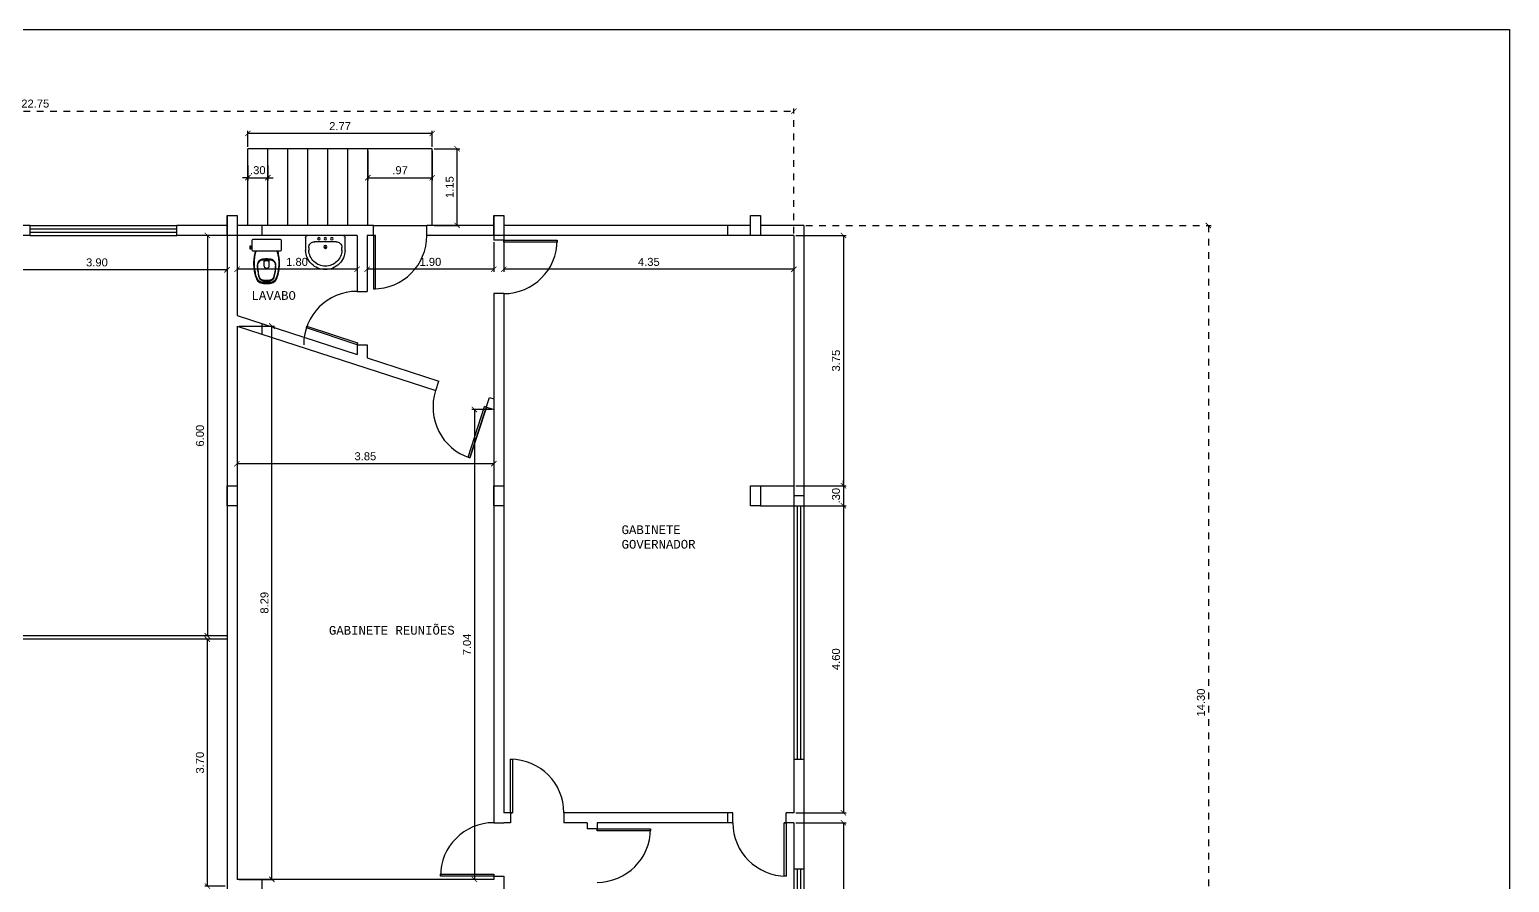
# Model space of a CAD drawing. Header units: millimetres. Extents: x 1209.1 to 1255.1, y 952.5 to 977.9.
# Drawn here: x 1232.86 to 1255.05, y 965.12 to 977.9 of the extents above; entities that cross this region are included whole.
import ezdxf

# ---------------------------------------------------------------- set-up
doc = ezdxf.new("R2010")
doc.units = ezdxf.units.MM
doc.header["$LTSCALE"] = 0.05
doc.linetypes.add('HIDDEN', pattern=[9.525, 6.35, -3.175])
for name, color, linetype in [('01', 1, 'Continuous'), ('02', 2, 'Continuous'), ('03', 3, 'Continuous'), ('TEXTO 2', 2, 'Continuous')]:
    doc.layers.add(name, color=color, linetype=linetype)
doc.styles.get("Standard").update_dxf_attribs({"font": 'arial.ttf'})
doc.dimstyles.new('1_50', dxfattribs={"dimtxt": 0.12, "dimasz": 0.08, "dimexe": 0.04, "dimexo": 0.03, "dimgap": 0.05, "dimtad": 1, "dimzin": 4, "dimdsep": 46, "dimtxsty": 'Standard', "dimblk": 'ARCHTICK', "dimcen": 0.1, "dimclrd": 1, "dimclre": 1, "dimclrt": 2, "dimadec": 0, "dimazin": 0, "dimtfac": 1, "dimtix": 1, "dimtmove": 0, "dimatfit": 3, "dimldrblk": 'ARCHTICK', "dimfxl": 0.04, "dimtolj": 1, "dimtzin": 0, "dimarcsym": 0})
pattern_1 = [(0, (0, 0), (0, 6.985), [5.08, -1.905]), (90, (0, 0), (-6.985, 4e-16), [5.08, -1.905])]

# ---------------------------------------------------------------- blocks, each defined once
blk = doc.blocks.new('Mon20')
for points in [[(-0.692, -49.993), (-0.692, -49.916, 0.327853), (-0.707, -49.899, 0.087637), (-0.71, -49.899), (-0.914, -49.899), (-1.117, -49.899, 0.087637), (-1.12, -49.899, 0.327853), (-1.136, -49.916), (-1.136, -49.993)], [(-1.136, -49.993), (-1.136, -50.004), (-1.15, -50.004), (-1.15, -50.001), (-1.166, -50.001), (-1.166, -50.019), (-1.166, -50.037), (-1.15, -50.037), (-1.15, -50.035), (-1.136, -50.035), (-1.136, -50.053, 0.333509), (-1.123, -50.069, 0.059373), (-1.119, -50.069), (-0.914, -50.069)], [(-1.081, -50.069, -0.003882), (-1.09, -50.104, 0.024258), (-1.104, -50.184, 0.02486), (-1.108, -50.234, 0.033324), (-1.108, -50.284, 0.02486), (-1.105, -50.324, 0.012268), (-1.098, -50.374, 0.015806), (-1.086, -50.424, 0.026699), (-1.071, -50.474, 0.021919), (-1.063, -50.494, 0.174675), (-1.014, -50.543, 0.045452), (-0.984, -50.552, 0.022856), (-0.971, -50.555, 0.041289), (-0.944, -50.559, 0.052091), (-0.936, -50.56, 0.04333), (-0.914, -50.56, 0.04333), (-0.891, -50.56, 0.052091), (-0.883, -50.559, 0.041289), (-0.856, -50.555, 0.022856), (-0.844, -50.552, 0.045452), (-0.814, -50.543, 0.174675), (-0.764, -50.494, 0.021919), (-0.757, -50.474, 0.026699), (-0.741, -50.424, 0.015806), (-0.73, -50.374, 0.012268), (-0.723, -50.324, 0.02486), (-0.72, -50.284, 0.033324), (-0.719, -50.234, 0.02486), (-0.723, -50.184, 0.024258), (-0.737, -50.104, -0.003882), (-0.747, -50.069)], [(-0.758, -50.072, 0.003849), (-0.749, -50.107, -0.027799), (-0.734, -50.198, -0.018883), (-0.731, -50.235, -0.033646), (-0.732, -50.284, -0.016781), (-0.733, -50.31, -0.015438), (-0.741, -50.372, -0.023716), (-0.76, -50.446, -0.013571), (-0.768, -50.47, -0.02186), (-0.775, -50.489, -0.173345), (-0.818, -50.532, -0.045814), (-0.847, -50.541, -0.024058), (-0.859, -50.544, -0.042614), (-0.885, -50.547, -0.066108), (-0.891, -50.548, -0.047154), (-0.914, -50.548, -0.047154), (-0.936, -50.548, -0.066108), (-0.943, -50.547, -0.042614), (-0.968, -50.544, -0.024058), (-0.981, -50.541, -0.045814), (-1.009, -50.532, -0.173345), (-1.052, -50.489, -0.02186), (-1.059, -50.47, -0.013571), (-1.068, -50.446, -0.023716), (-1.086, -50.372, -0.015438), (-1.094, -50.31, -0.016781), (-1.096, -50.284, -0.033646), (-1.096, -50.235, -0.018883), (-1.094, -50.198, -0.027799), (-1.078, -50.107, 0.003849), (-1.069, -50.072)], [(-0.914, -50.069), (-0.709, -50.069, 0.059373), (-0.704, -50.069, 0.333509), (-0.692, -50.053), (-0.692, -50.035), (-0.692, -50.004), (-0.692, -49.993)]]:
    blk.add_lwpolyline(points, format="xyb")
for points in [[(-1.15, -50.004), (-1.15, -50.019), (-1.15, -50.035)], [(-1.136, -50.004), (-1.136, -50.035)]]:
    blk.add_lwpolyline(points)
for points in [[(-0.914, -50.19, 0.041331), (-0.974, -50.195, 0.129345), (-1.017, -50.212, 0.234638), (-1.054, -50.284, 0.044666), (-1.045, -50.385, 0.031515), (-1.027, -50.466, 0.151063), (-1.009, -50.498, 0.148094), (-0.972, -50.518, 0.031073), (-0.959, -50.521, 0.035055), (-0.914, -50.525, 0.035055), (-0.868, -50.521, 0.031073), (-0.855, -50.518, 0.148094), (-0.818, -50.498, 0.151063), (-0.8, -50.466, 0.031515), (-0.782, -50.385, 0.044666), (-0.773, -50.284, 0.234638), (-0.81, -50.212, 0.129345), (-0.853, -50.195, 0.041331)], [(-0.914, -50.199, -0.041434), (-0.855, -50.204, -0.129651), (-0.816, -50.22, -0.234583), (-0.782, -50.286, -0.044678), (-0.79, -50.384, -0.031614), (-0.808, -50.462, -0.152477), (-0.824, -50.491, -0.148725), (-0.857, -50.509, -0.031624), (-0.87, -50.512, -0.035113), (-0.914, -50.515, -0.035113), (-0.957, -50.512, -0.031624), (-0.97, -50.509, -0.148725), (-1.003, -50.491, -0.152477), (-1.019, -50.462, -0.031614), (-1.037, -50.384, -0.044678), (-1.045, -50.286, -0.234583), (-1.012, -50.22, -0.129651), (-0.972, -50.204, -0.041434)], [(-0.954, -50.29, 0.164444), (-0.946, -50.314, 0.245936), (-0.914, -50.329, 0.245936), (-0.882, -50.314, 0.164444), (-0.874, -50.29), (-0.874, -50.225, 0.108885), (-0.954, -50.225)]]:
    blk.add_lwpolyline(points, format="xyb", close=True)
blk = doc.blocks.new('Car01')
for p, q in [((-0.776, -29.87), (-0.776, -29.675)), ((-0.748, -29.647), (-0.211, -29.647)), ((-0.183, -29.675), (-0.183, -29.87)), ((-0.728, -29.87), (-0.728, -29.826)), ((-0.728, -29.826), (-0.728, -29.826)), ((-0.64, -29.74), (-0.319, -29.74)), ((-0.232, -29.826), (-0.232, -29.87))]:
    blk.add_line(p, q)
blk.add_lwpolyline([(-0.776, -29.87, 0.194066), (-0.686, -30.073, 0.194066), (-0.48, -30.157, 0.194406), (-0.273, -30.074, 0.194406), (-0.183, -29.87)], format="xyb")
for centre, radius in [((-0.577, -29.695), 0.0191), ((-0.48, -29.695), 0.0187), ((-0.383, -29.695), 0.0187), ((-0.48, -29.817), 0.0225), ((-0.48, -29.817), 0.0116)]:
    blk.add_circle(centre, radius)
for centre, radius, start, end in [((-0.748, -29.675), 0.028, 90, 180), ((-0.211, -29.675), 0.028, 0, 90), ((-0.641, -29.827), 0.0867, 89.1871, 179.2714), ((-0.48, -29.859), 0.248, 182.3832, 226.1916), ((-0.319, -29.827), 0.0867, 0.7286, 90.8129), ((-0.48, -29.859), 0.248, 313.8084, 357.6168), ((-0.48, -29.859), 0.248, 226.1916, 270), ((-0.48, -29.859), 0.248, 270, 313.8084)]:
    blk.add_arc(centre, radius, start, end)
blk = doc.blocks.new('_ArchTick')
at = {"color": 0, "linetype": 'ByBlock', "const_width": 0.15}
blk.add_lwpolyline([(-0.5, -0.5), (0.5, 0.5)], dxfattribs=at)
blk = doc.blocks.new('*D8')
at = {"layer": '01', "color": 1, "linetype": 'Continuous', "lineweight": -2, "ltscale": 0.5, "transparency": 16777216}
for p, q in [((1239.973, 974.788), (1239.973, 974.271)), ((1244.323, 974.788), (1244.323, 974.271)), ((1244.323, 974.311), (1239.973, 974.311))]:
    blk.add_line(p, q, dxfattribs=at)
at = {"layer": 'DEFPOINTS', "color": 0, "linetype": 'Continuous', "ltscale": 0.5, "transparency": 16777216}
for p in [(1239.973, 974.818), (1244.323, 974.818), (1239.973, 974.311)]:
    blk.add_point(p, dxfattribs=at)
at = {"layer": '01', "color": 1, "linetype": 'Continuous', "lineweight": -2, "ltscale": 0.5, "transparency": 16777216, "xscale": 0.08, "yscale": 0.08, "zscale": 0.08, "rotation": 180}
blk.add_blockref('_ArchTick', (1239.973, 974.311), dxfattribs=at)
at = {"layer": '01', "color": 1, "linetype": 'Continuous', "lineweight": -2, "ltscale": 0.5, "transparency": 16777216, "xscale": 0.08, "yscale": 0.08, "zscale": 0.08}
blk.add_blockref('_ArchTick', (1244.323, 974.311), dxfattribs=at)
at = {"layer": '01', "color": 2, "linetype": 'Continuous', "ltscale": 0.5, "transparency": 16777216, "insert": (1242.148, 974.422), "char_height": 0.12, "attachment_point": 5}
blk.add_mtext('\\A1;4.35', dxfattribs=at)
blk = doc.blocks.new('*D9')
at = {"layer": '01', "color": 1, "linetype": 'Continuous', "lineweight": -2, "ltscale": 0.5, "transparency": 16777216}
for p, q in [((1237.923, 974.717), (1237.923, 974.271)), ((1239.823, 974.717), (1239.823, 974.271)), ((1239.823, 974.311), (1237.923, 974.311))]:
    blk.add_line(p, q, dxfattribs=at)
at = {"layer": 'DEFPOINTS', "color": 0, "linetype": 'Continuous', "ltscale": 0.5, "transparency": 16777216}
for p in [(1237.923, 974.747), (1239.823, 974.747), (1237.923, 974.311)]:
    blk.add_point(p, dxfattribs=at)
at = {"layer": '01', "color": 1, "linetype": 'Continuous', "lineweight": -2, "ltscale": 0.5, "transparency": 16777216, "xscale": 0.08, "yscale": 0.08, "zscale": 0.08, "rotation": 180}
blk.add_blockref('_ArchTick', (1237.923, 974.311), dxfattribs=at)
at = {"layer": '01', "color": 1, "linetype": 'Continuous', "lineweight": -2, "ltscale": 0.5, "transparency": 16777216, "xscale": 0.08, "yscale": 0.08, "zscale": 0.08}
blk.add_blockref('_ArchTick', (1239.823, 974.311), dxfattribs=at)
at = {"layer": '01', "color": 2, "linetype": 'Continuous', "ltscale": 0.5, "transparency": 16777216, "insert": (1238.873, 974.422), "char_height": 0.12, "attachment_point": 5}
blk.add_mtext('\\A1;1.90', dxfattribs=at)
blk = doc.blocks.new('*D10')
at = {"layer": '01', "color": 1, "linetype": 'Continuous', "lineweight": -2, "ltscale": 0.5, "transparency": 16777216}
for p, q in [((1235.973, 974.788), (1235.973, 974.271)), ((1237.773, 974.788), (1237.773, 974.271)), ((1237.773, 974.311), (1235.973, 974.311))]:
    blk.add_line(p, q, dxfattribs=at)
at = {"layer": 'DEFPOINTS', "color": 0, "linetype": 'Continuous', "ltscale": 0.5, "transparency": 16777216}
for p in [(1235.973, 974.818), (1237.773, 974.818), (1235.973, 974.311)]:
    blk.add_point(p, dxfattribs=at)
at = {"layer": '01', "color": 1, "linetype": 'Continuous', "lineweight": -2, "ltscale": 0.5, "transparency": 16777216, "xscale": 0.08, "yscale": 0.08, "zscale": 0.08, "rotation": 180}
blk.add_blockref('_ArchTick', (1235.973, 974.311), dxfattribs=at)
at = {"layer": '01', "color": 1, "linetype": 'Continuous', "lineweight": -2, "ltscale": 0.5, "transparency": 16777216, "xscale": 0.08, "yscale": 0.08, "zscale": 0.08}
blk.add_blockref('_ArchTick', (1237.773, 974.311), dxfattribs=at)
at = {"layer": '01', "color": 2, "linetype": 'Continuous', "ltscale": 0.5, "transparency": 16777216, "insert": (1236.873, 974.422), "char_height": 0.12, "attachment_point": 5}
blk.add_mtext('\\A1;1.80', dxfattribs=at)
blk = doc.blocks.new('*D11')
at = {"layer": '01', "color": 1, "linetype": 'Continuous', "lineweight": -2, "ltscale": 0.5, "transparency": 16777216}
for p, q in [((1231.923, 974.788), (1231.923, 974.263)), ((1235.823, 974.788), (1235.823, 974.263)), ((1235.823, 974.303), (1231.923, 974.303))]:
    blk.add_line(p, q, dxfattribs=at)
at = {"layer": 'DEFPOINTS', "color": 0, "linetype": 'Continuous', "ltscale": 0.5, "transparency": 16777216}
for p in [(1231.923, 974.818), (1235.823, 974.818), (1231.923, 974.303)]:
    blk.add_point(p, dxfattribs=at)
at = {"layer": '01', "color": 1, "linetype": 'Continuous', "lineweight": -2, "ltscale": 0.5, "transparency": 16777216, "xscale": 0.08, "yscale": 0.08, "zscale": 0.08, "rotation": 180}
blk.add_blockref('_ArchTick', (1231.923, 974.303), dxfattribs=at)
at = {"layer": '01', "color": 1, "linetype": 'Continuous', "lineweight": -2, "ltscale": 0.5, "transparency": 16777216, "xscale": 0.08, "yscale": 0.08, "zscale": 0.08}
blk.add_blockref('_ArchTick', (1235.823, 974.303), dxfattribs=at)
at = {"layer": '01', "color": 2, "linetype": 'Continuous', "ltscale": 0.5, "transparency": 16777216, "insert": (1233.873, 974.414), "char_height": 0.12, "attachment_point": 5}
blk.add_mtext('\\A1;3.90', dxfattribs=at)
blk = doc.blocks.new('*D21')
at = {"layer": '01', "color": 1, "linetype": 'Continuous', "lineweight": -2, "ltscale": 0.5, "transparency": 16777216}
for p, q in [((1235.973, 972.18), (1235.973, 971.358)), ((1239.823, 972.18), (1239.823, 971.358)), ((1239.823, 971.398), (1235.973, 971.398))]:
    blk.add_line(p, q, dxfattribs=at)
at = {"layer": 'DEFPOINTS', "color": 0, "linetype": 'Continuous', "ltscale": 0.5, "transparency": 16777216}
for p in [(1235.973, 972.21), (1239.823, 972.21), (1235.973, 971.398)]:
    blk.add_point(p, dxfattribs=at)
at = {"layer": '01', "color": 1, "linetype": 'Continuous', "lineweight": -2, "ltscale": 0.5, "transparency": 16777216, "xscale": 0.08, "yscale": 0.08, "zscale": 0.08, "rotation": 180}
blk.add_blockref('_ArchTick', (1235.973, 971.398), dxfattribs=at)
at = {"layer": '01', "color": 1, "linetype": 'Continuous', "lineweight": -2, "ltscale": 0.5, "transparency": 16777216, "xscale": 0.08, "yscale": 0.08, "zscale": 0.08}
blk.add_blockref('_ArchTick', (1239.823, 971.398), dxfattribs=at)
at = {"layer": '01', "color": 2, "linetype": 'Continuous', "ltscale": 0.5, "transparency": 16777216, "insert": (1237.898, 971.509), "char_height": 0.12, "attachment_point": 5}
blk.add_mtext('\\A1;3.85', dxfattribs=at)
blk = doc.blocks.new('*D22')
at = {"layer": '01', "color": 1, "linetype": 'Continuous', "lineweight": -2, "ltscale": 0.5, "transparency": 16777216}
for p, q in [((1244.353, 974.818), (1245.106, 974.818)), ((1245.066, 974.818), (1245.066, 971.068)), ((1244.353, 971.068), (1245.106, 971.068))]:
    blk.add_line(p, q, dxfattribs=at)
at = {"layer": 'DEFPOINTS', "color": 0, "linetype": 'Continuous', "ltscale": 0.5, "transparency": 16777216}
for p in [(1244.323, 974.818), (1244.323, 971.068), (1245.066, 971.068)]:
    blk.add_point(p, dxfattribs=at)
at = {"layer": '01', "color": 1, "linetype": 'Continuous', "lineweight": -2, "ltscale": 0.5, "transparency": 16777216, "xscale": 0.08, "yscale": 0.08, "zscale": 0.08}
for p, rotation in [((1245.066, 974.818), 90), ((1245.066, 971.068), 270)]:
    blk.add_blockref('_ArchTick', p, dxfattribs=dict(at, rotation=rotation))
at = {"layer": '01', "color": 2, "linetype": 'Continuous', "ltscale": 0.5, "transparency": 16777216, "insert": (1244.955, 972.943), "char_height": 0.12, "attachment_point": 5, "rotation": 90}
blk.add_mtext('\\A1;3.75', dxfattribs=at)
blk = doc.blocks.new('*D23')
at = {"layer": '01', "color": 1, "linetype": 'Continuous', "lineweight": -2, "ltscale": 0.5, "transparency": 16777216}
for p, q in [((1244.353, 971.068), (1245.106, 971.068)), ((1245.066, 971.068), (1245.066, 971.148)), ((1245.066, 971.068), (1245.066, 970.768)), ((1244.353, 970.768), (1245.106, 970.768)), ((1245.066, 970.768), (1245.066, 970.688))]:
    blk.add_line(p, q, dxfattribs=at)
at = {"layer": 'DEFPOINTS', "color": 0, "linetype": 'Continuous', "ltscale": 0.5, "transparency": 16777216}
for p in [(1244.323, 971.068), (1244.323, 970.768), (1245.066, 970.768)]:
    blk.add_point(p, dxfattribs=at)
at = {"layer": '01', "color": 1, "linetype": 'Continuous', "lineweight": -2, "ltscale": 0.5, "transparency": 16777216, "xscale": 0.08, "yscale": 0.08, "zscale": 0.08}
for p, rotation in [((1245.066, 971.068), 270), ((1245.066, 970.768), 90)]:
    blk.add_blockref('_ArchTick', p, dxfattribs=dict(at, rotation=rotation))
at = {"layer": '01', "color": 2, "linetype": 'Continuous', "ltscale": 0.5, "transparency": 16777216, "insert": (1244.955, 970.918), "char_height": 0.12, "attachment_point": 5, "rotation": 90}
blk.add_mtext('\\A1;.30', dxfattribs=at)
blk = doc.blocks.new('*D24')
at = {"layer": '01', "color": 1, "linetype": 'Continuous', "lineweight": -2, "ltscale": 0.5, "transparency": 16777216}
for p, q in [((1244.403, 970.768), (1245.106, 970.768)), ((1245.066, 970.768), (1245.066, 966.168)), ((1244.353, 966.168), (1245.106, 966.168))]:
    blk.add_line(p, q, dxfattribs=at)
at = {"layer": 'DEFPOINTS', "color": 0, "linetype": 'Continuous', "ltscale": 0.5, "transparency": 16777216}
for p in [(1244.373, 970.768), (1244.323, 966.168), (1245.066, 966.168)]:
    blk.add_point(p, dxfattribs=at)
at = {"layer": '01', "color": 1, "linetype": 'Continuous', "lineweight": -2, "ltscale": 0.5, "transparency": 16777216, "xscale": 0.08, "yscale": 0.08, "zscale": 0.08}
for p, rotation in [((1245.066, 970.768), 90), ((1245.066, 966.168), 270)]:
    blk.add_blockref('_ArchTick', p, dxfattribs=dict(at, rotation=rotation))
at = {"layer": '01', "color": 2, "linetype": 'Continuous', "ltscale": 0.5, "transparency": 16777216, "insert": (1244.955, 968.468), "char_height": 0.12, "attachment_point": 5, "rotation": 90}
blk.add_mtext('\\A1;4.60', dxfattribs=at)
blk = doc.blocks.new('*D25')
at = {"layer": '01', "color": 1, "linetype": 'Continuous', "lineweight": -2, "ltscale": 0.5, "transparency": 16777216}
for p, q in [((1244.353, 966.018), (1245.106, 966.018)), ((1245.066, 966.018), (1245.066, 960.668)), ((1244.353, 960.668), (1245.106, 960.668))]:
    blk.add_line(p, q, dxfattribs=at)
at = {"layer": 'DEFPOINTS', "color": 0, "linetype": 'Continuous', "ltscale": 0.5, "transparency": 16777216}
for p in [(1244.323, 966.018), (1244.323, 960.668), (1245.066, 960.668)]:
    blk.add_point(p, dxfattribs=at)
at = {"layer": '01', "color": 1, "linetype": 'Continuous', "lineweight": -2, "ltscale": 0.5, "transparency": 16777216, "xscale": 0.08, "yscale": 0.08, "zscale": 0.08}
for p, rotation in [((1245.066, 966.018), 90), ((1245.066, 960.668), 270)]:
    blk.add_blockref('_ArchTick', p, dxfattribs=dict(at, rotation=rotation))
at = {"layer": '01', "color": 2, "linetype": 'Continuous', "ltscale": 0.5, "transparency": 16777216, "insert": (1244.955, 963.343), "char_height": 0.12, "attachment_point": 5, "rotation": 90}
blk.add_mtext('\\A1;5.35', dxfattribs=at)
blk = doc.blocks.new('*D31')
at = {"color": 1, "lineweight": -2, "transparency": 16777216}
for p, q in [((1236.003, 973.46), (1236.536, 973.46)), ((1236.496, 965.168), (1236.496, 973.46)), ((1236.003, 965.168), (1236.536, 965.168))]:
    blk.add_line(p, q, dxfattribs=at)
at = {"layer": 'DEFPOINTS', "color": 0, "transparency": 16777216}
for p in [(1235.973, 973.46), (1236.496, 973.46), (1235.973, 965.168)]:
    blk.add_point(p, dxfattribs=at)
at = {"color": 1, "lineweight": -2, "transparency": 16777216, "xscale": 0.08, "yscale": 0.08, "zscale": 0.08}
for p, rotation in [((1236.496, 973.46), 90), ((1236.496, 965.168), 270)]:
    blk.add_blockref('_ArchTick', p, dxfattribs=dict(at, rotation=rotation))
at = {"color": 2, "transparency": 16777216, "insert": (1236.385, 969.314), "char_height": 0.12, "attachment_point": 5, "rotation": 90}
blk.add_mtext('\\A1;8.29', dxfattribs=at)
blk = doc.blocks.new('*D32')
at = {"color": 1, "lineweight": -2, "transparency": 16777216}
for p, q in [((1239.793, 972.21), (1239.493, 972.21)), ((1239.533, 972.21), (1239.533, 965.168)), ((1239.793, 965.168), (1239.493, 965.168))]:
    blk.add_line(p, q, dxfattribs=at)
at = {"layer": 'DEFPOINTS', "color": 0, "transparency": 16777216}
for p in [(1239.823, 972.21), (1239.533, 965.168), (1239.823, 965.168)]:
    blk.add_point(p, dxfattribs=at)
at = {"color": 1, "lineweight": -2, "transparency": 16777216, "xscale": 0.08, "yscale": 0.08, "zscale": 0.08}
for p, rotation in [((1239.533, 972.21), 90), ((1239.533, 965.168), 270)]:
    blk.add_blockref('_ArchTick', p, dxfattribs=dict(at, rotation=rotation))
at = {"color": 2, "transparency": 16777216, "insert": (1239.422, 968.689), "char_height": 0.12, "attachment_point": 5, "rotation": 90}
blk.add_mtext('\\A1;7.04', dxfattribs=at)
blk = doc.blocks.new('*D33')
at = {"color": 1, "lineweight": -2, "transparency": 16777216}
for p, q in [((1235.793, 974.818), (1235.489, 974.818)), ((1235.529, 974.818), (1235.529, 968.818)), ((1235.793, 968.818), (1235.489, 968.818))]:
    blk.add_line(p, q, dxfattribs=at)
at = {"layer": 'DEFPOINTS', "color": 0, "transparency": 16777216}
for p in [(1235.823, 974.818), (1235.529, 968.818), (1235.823, 968.818)]:
    blk.add_point(p, dxfattribs=at)
at = {"color": 1, "lineweight": -2, "transparency": 16777216, "xscale": 0.08, "yscale": 0.08, "zscale": 0.08}
for p, rotation in [((1235.529, 974.818), 90), ((1235.529, 968.818), 270)]:
    blk.add_blockref('_ArchTick', p, dxfattribs=dict(at, rotation=rotation))
at = {"color": 2, "transparency": 16777216, "insert": (1235.418, 971.818), "char_height": 0.12, "attachment_point": 5, "rotation": 90}
blk.add_mtext('\\A1;6.00', dxfattribs=at)
blk = doc.blocks.new('*D59')
at = {"color": 1, "lineweight": -2, "transparency": 16777216}
for p, q in [((1238.931, 976.118), (1239.314, 976.118)), ((1239.274, 974.968), (1239.274, 976.118)), ((1238.931, 974.968), (1239.314, 974.968))]:
    blk.add_line(p, q, dxfattribs=at)
at = {"layer": 'DEFPOINTS', "color": 0, "transparency": 16777216}
for p in [(1238.901, 976.118), (1239.274, 976.118), (1238.901, 974.968)]:
    blk.add_point(p, dxfattribs=at)
at = {"color": 1, "lineweight": -2, "transparency": 16777216, "xscale": 0.08, "yscale": 0.08, "zscale": 0.08}
for p, rotation in [((1239.274, 976.118), 90), ((1239.274, 974.968), 270)]:
    blk.add_blockref('_ArchTick', p, dxfattribs=dict(at, rotation=rotation))
at = {"color": 2, "transparency": 16777216, "insert": (1239.163, 975.543), "char_height": 0.12, "attachment_point": 5, "rotation": 90}
blk.add_mtext('\\A1;1.15', dxfattribs=at)
blk = doc.blocks.new('*D60')
at = {"color": 1, "lineweight": -2, "transparency": 16777216}
for p, q in [((1236.135, 976.148), (1236.135, 976.387)), ((1238.901, 976.347), (1236.135, 976.347)), ((1238.901, 976.148), (1238.901, 976.387))]:
    blk.add_line(p, q, dxfattribs=at)
at = {"layer": 'DEFPOINTS', "color": 0, "transparency": 16777216}
for p in [(1236.135, 976.347), (1236.135, 976.118), (1238.901, 976.118)]:
    blk.add_point(p, dxfattribs=at)
at = {"color": 1, "lineweight": -2, "transparency": 16777216, "xscale": 0.08, "yscale": 0.08, "zscale": 0.08, "rotation": 180}
blk.add_blockref('_ArchTick', (1236.135, 976.347), dxfattribs=at)
at = {"color": 1, "lineweight": -2, "transparency": 16777216, "xscale": 0.08, "yscale": 0.08, "zscale": 0.08}
blk.add_blockref('_ArchTick', (1238.901, 976.347), dxfattribs=at)
at = {"color": 2, "transparency": 16777216, "insert": (1237.518, 976.457), "char_height": 0.12, "attachment_point": 5}
blk.add_mtext('\\A1;2.77', dxfattribs=at)
blk = doc.blocks.new('*D61')
at = {"color": 1, "lineweight": -2, "transparency": 16777216}
for p, q in [((1236.135, 975.684), (1236.055, 975.684)), ((1236.135, 975.866), (1236.135, 975.644)), ((1236.135, 975.684), (1236.435, 975.684)), ((1236.435, 975.866), (1236.435, 975.644)), ((1236.435, 975.684), (1236.515, 975.684))]:
    blk.add_line(p, q, dxfattribs=at)
at = {"layer": 'DEFPOINTS', "color": 0, "transparency": 16777216}
for p in [(1236.135, 975.896), (1236.435, 975.896), (1236.435, 975.684)]:
    blk.add_point(p, dxfattribs=at)
at = {"color": 1, "lineweight": -2, "transparency": 16777216, "xscale": 0.08, "yscale": 0.08, "zscale": 0.08}
blk.add_blockref('_ArchTick', (1236.135, 975.684), dxfattribs=at)
at = {"color": 1, "lineweight": -2, "transparency": 16777216, "xscale": 0.08, "yscale": 0.08, "zscale": 0.08, "rotation": 180}
blk.add_blockref('_ArchTick', (1236.435, 975.684), dxfattribs=at)
at = {"color": 2, "transparency": 16777216, "insert": (1236.285, 975.796), "char_height": 0.12, "attachment_point": 5}
blk.add_mtext('\\A1;.30', dxfattribs=at)
blk = doc.blocks.new('*D62')
at = {"color": 1, "lineweight": -2, "transparency": 16777216}
for p, q in [((1237.935, 976.088), (1237.935, 975.644)), ((1238.901, 976.088), (1238.901, 975.644)), ((1237.935, 975.684), (1238.901, 975.684))]:
    blk.add_line(p, q, dxfattribs=at)
at = {"layer": 'DEFPOINTS', "color": 0, "transparency": 16777216}
for p in [(1237.935, 976.118), (1238.901, 976.118), (1238.901, 975.684)]:
    blk.add_point(p, dxfattribs=at)
at = {"color": 1, "lineweight": -2, "transparency": 16777216, "xscale": 0.08, "yscale": 0.08, "zscale": 0.08, "rotation": 180}
blk.add_blockref('_ArchTick', (1237.935, 975.684), dxfattribs=at)
at = {"color": 1, "lineweight": -2, "transparency": 16777216, "xscale": 0.08, "yscale": 0.08, "zscale": 0.08}
blk.add_blockref('_ArchTick', (1238.901, 975.684), dxfattribs=at)
at = {"color": 2, "transparency": 16777216, "insert": (1238.418, 975.796), "char_height": 0.12, "attachment_point": 5}
blk.add_mtext('\\A1;.97', dxfattribs=at)
blk = doc.blocks.new('*D67')
at = {"color": 1, "lineweight": -2, "transparency": 16777216}
for p, q in [((1235.793, 968.768), (1235.489, 968.768)), ((1235.529, 965.068), (1235.529, 968.768)), ((1235.793, 965.068), (1235.489, 965.068))]:
    blk.add_line(p, q, dxfattribs=at)
at = {"layer": 'DEFPOINTS', "color": 0, "transparency": 16777216}
for p in [(1235.529, 968.768), (1235.823, 968.768), (1235.823, 965.068)]:
    blk.add_point(p, dxfattribs=at)
at = {"color": 1, "lineweight": -2, "transparency": 16777216, "xscale": 0.08, "yscale": 0.08, "zscale": 0.08}
for p, rotation in [((1235.529, 968.768), 90), ((1235.529, 965.068), 270)]:
    blk.add_blockref('_ArchTick', p, dxfattribs=dict(at, rotation=rotation))
at = {"color": 2, "transparency": 16777216, "insert": (1235.418, 966.918), "char_height": 0.12, "attachment_point": 5, "rotation": 90}
blk.add_mtext('\\A1;3.70', dxfattribs=at)
blk = doc.blocks.new('*D75')
at = {"color": 1, "linetype": 'HIDDEN', "lineweight": -2, "ltscale": 0.05, "transparency": 16777216}
for p, q in [((1244.503, 974.968), (1250.578, 974.968)), ((1250.538, 974.968), (1250.538, 960.668)), ((1244.503, 960.668), (1250.578, 960.668))]:
    blk.add_line(p, q, dxfattribs=at)
at = {"layer": 'DEFPOINTS', "color": 0, "linetype": 'HIDDEN', "ltscale": 0.05, "transparency": 16777216}
for p in [(1244.473, 974.968), (1244.473, 960.668), (1250.538, 960.668)]:
    blk.add_point(p, dxfattribs=at)
at = {"color": 1, "linetype": 'HIDDEN', "lineweight": -2, "ltscale": 0.05, "transparency": 16777216, "xscale": 0.08, "yscale": 0.08, "zscale": 0.08}
for p, rotation in [((1250.538, 974.968), 90), ((1250.538, 960.668), 270)]:
    blk.add_blockref('_ArchTick', p, dxfattribs=dict(at, rotation=rotation))
at = {"color": 2, "linetype": 'HIDDEN', "ltscale": 0.05, "transparency": 16777216, "insert": (1250.427, 967.818), "char_height": 0.12, "attachment_point": 5, "rotation": 90}
blk.add_mtext('\\A1;14.30', dxfattribs=at)
blk = doc.blocks.new('*D77')
at = {"color": 1, "linetype": 'HIDDEN', "lineweight": -2, "ltscale": 0.05, "transparency": 16777216}
for p, q in [((1221.573, 974.998), (1221.573, 976.722)), ((1221.573, 976.682), (1244.323, 976.682)), ((1244.323, 974.848), (1244.323, 976.722))]:
    blk.add_line(p, q, dxfattribs=at)
at = {"layer": 'DEFPOINTS', "color": 0, "linetype": 'HIDDEN', "ltscale": 0.05, "transparency": 16777216}
for p in [(1244.323, 976.682), (1221.573, 974.968), (1244.323, 974.818)]:
    blk.add_point(p, dxfattribs=at)
at = {"color": 1, "linetype": 'HIDDEN', "lineweight": -2, "ltscale": 0.05, "transparency": 16777216, "xscale": 0.08, "yscale": 0.08, "zscale": 0.08, "rotation": 180}
blk.add_blockref('_ArchTick', (1221.573, 976.682), dxfattribs=at)
at = {"color": 1, "linetype": 'HIDDEN', "lineweight": -2, "ltscale": 0.05, "transparency": 16777216, "xscale": 0.08, "yscale": 0.08, "zscale": 0.08}
blk.add_blockref('_ArchTick', (1244.323, 976.682), dxfattribs=at)
at = {"color": 2, "linetype": 'HIDDEN', "ltscale": 0.05, "transparency": 16777216, "insert": (1232.948, 976.794), "char_height": 0.12, "attachment_point": 5}
blk.add_mtext('\\A1;22.75', dxfattribs=at)

msp = doc.modelspace()

# ---------------------------------------------------------------- hatches: boundary and pattern name
h = msp.add_hatch()
h.set_pattern_fill('ANGLE', color=256)
h.set_pattern_definition(pattern_1)
h.paths.add_polyline_path([(1221.573, 971.118), (1221.073, 971.118), (1221.073, 974.818), (1221.405, 974.818), (1221.405, 974.968), (1220.923, 974.968), (1220.923, 971.118), (1218.923, 971.118), (1218.923, 970.418), (1219.073, 970.418), (1219.073, 970.968), (1221.423, 970.968), (1221.423, 968.297), (1221.573, 968.297)])
h.paths.add_polyline_path([(1220.127, 966.768), (1219.073, 966.768), (1219.073, 968.113), (1219.073, 968.951), (1218.923, 968.951), (1218.923, 966.618), (1219.923, 966.618), (1219.923, 964.318), (1220.073, 964.318), (1220.073, 966.618), (1220.127, 966.618)])
h.paths.add_polyline_path([(1221.573, 967.534), (1221.423, 967.534), (1221.423, 966.768), (1220.927, 966.768), (1220.927, 966.618), (1221.573, 966.618)])
h.paths.add_polyline_path([(1224.897, 974.968), (1224.023, 974.968), (1224.023, 974.818), (1224.897, 974.818)])
h.paths.add_polyline_path([(1223.873, 974.968), (1223.605, 974.968), (1223.605, 974.818), (1223.873, 974.818)])
h.paths.add_polyline_path([(1227.823, 974.968), (1227.097, 974.968), (1227.097, 974.818), (1227.823, 974.818)])
h.paths.add_polyline_path([(1228.977, 974.968), (1227.973, 974.968), (1227.973, 974.818), (1228.977, 974.818)])
h.paths.add_polyline_path([(1231.773, 974.968), (1231.177, 974.968), (1231.177, 974.818), (1231.773, 974.818)])
h.paths.add_polyline_path([(1232.87, 974.968), (1231.923, 974.968), (1231.923, 974.818), (1232.87, 974.818)])
h.paths.add_polyline_path([(1235.823, 974.968), (1235.07, 974.968), (1235.07, 974.818), (1235.823, 974.818)])
h.paths.add_polyline_path([(1238.019, 974.968), (1235.973, 974.968), (1235.973, 974.818), (1237.773, 974.818), (1237.773, 973.981), (1237.923, 973.981), (1237.923, 974.818), (1238.019, 974.818)])
h.paths.add_polyline_path([(1235.973, 973.46), (1238.952, 972.493), (1238.998, 972.636), (1237.923, 972.985), (1237.923, 973.181), (1237.773, 973.181), (1237.773, 973.034), (1235.973, 973.618), (1235.973, 974.818), (1235.823, 974.818), (1235.823, 971.068), (1235.973, 971.068)])
h.paths.add_polyline_path([(1235.973, 970.768), (1235.823, 970.768), (1235.823, 964.774), (1235.973, 964.774), (1235.973, 965.018), (1239.823, 965.018), (1239.823, 964.788), (1239.973, 964.788), (1239.973, 965.218), (1239.823, 965.218), (1239.823, 965.168), (1235.973, 965.168)])
h.paths.add_polyline_path([(1239.973, 970.768), (1239.823, 970.768), (1239.823, 966.018), (1239.973, 966.018), (1240.074, 966.018), (1240.074, 966.168), (1239.973, 966.168)])
h.paths.add_polyline_path([(1239.973, 973.947), (1239.823, 973.947), (1239.823, 971.068), (1239.973, 971.068)])
h = msp.add_hatch()
h.set_pattern_fill('ANGLE', color=256)
h.set_pattern_definition(pattern_1)
h.paths.add_polyline_path([(1239.823, 974.968), (1238.819, 974.968), (1238.819, 974.818), (1239.823, 974.818)])
h.paths.add_polyline_path([(1243.673, 974.968), (1239.973, 974.968), (1239.973, 974.818), (1243.673, 974.818)])
h.paths.add_polyline_path([(1244.473, 974.968), (1243.823, 974.968), (1243.823, 974.818), (1244.323, 974.818), (1244.323, 970.768), (1244.473, 970.768)])
h.paths.add_polyline_path([(1244.473, 966.968), (1244.323, 966.968), (1244.323, 966.168), (1244.208, 966.168), (1244.208, 966.018), (1244.323, 966.018), (1244.323, 965.329), (1244.473, 965.329)])
h.paths.add_polyline_path([(1243.408, 966.168), (1240.874, 966.168), (1240.874, 966.018), (1241.223, 966.018), (1241.223, 965.924), (1241.373, 965.924), (1241.373, 966.018), (1243.408, 966.018)])
h.paths.add_polyline_path([(1239.973, 963.988), (1239.823, 963.988), (1239.823, 962.324), (1239.973, 962.324)])
h.paths.add_polyline_path([(1241.373, 965.124), (1241.223, 965.124), (1241.223, 960.994), (1241.706, 960.518), (1244.473, 960.518), (1244.473, 960.668), (1241.767, 960.668), (1241.373, 961.057)])
h.paths.add_polyline_path([(1244.473, 962.32), (1244.323, 962.32), (1244.323, 960.668), (1244.473, 960.668)], flags=17)
h.paths.add_polyline_path([(1239.973, 962.024), (1239.823, 962.024), (1239.823, 961.565), (1239.973, 961.565)], flags=17)
h.paths.add_polyline_path([(1239.973, 960.765), (1239.823, 960.765), (1239.823, 960.668), (1235.973, 960.668), (1235.973, 962.024), (1235.823, 962.024), (1235.823, 960.668), (1232.754, 960.668), (1232.754, 960.518), (1239.973, 960.518)])
h.paths.add_polyline_path([(1235.973, 963.974), (1235.823, 963.974), (1235.823, 962.324), (1235.973, 962.324)])

# ---------------------------------------------------------------- linework, layer by layer
at = {"color": 4}
for p, q in [((1235.823, 975.118), (1235.823, 964.774)), ((1235.973, 975.118), (1235.973, 973.618)), ((1239.823, 975.118), (1239.823, 974.747)), ((1239.973, 975.118), (1239.973, 974.717)), ((1232.87, 974.818), (1231.177, 974.818)), ((1232.87, 974.968), (1231.923, 974.968)), ((1232.87, 974.818), (1232.87, 974.968)), ((1232.87, 974.818), (1232.87, 974.968)), ((1235.823, 974.968), (1235.07, 974.968)), ((1235.07, 974.818), (1235.07, 974.968)), ((1235.07, 974.818), (1235.07, 974.968)), ((1237.773, 974.818), (1235.07, 974.818)), ((1238.019, 974.968), (1235.973, 974.968)), ((1237.773, 974.818), (1237.773, 973.981)), ((1237.923, 974.818), (1237.923, 973.981)), ((1238.049, 974.818), (1237.923, 974.818)), ((1238.019, 974.818), (1238.019, 974.968)), ((1239.823, 974.968), (1238.819, 974.968)), ((1238.819, 974.818), (1238.819, 974.968)), ((1244.323, 974.818), (1238.819, 974.818)), ((1243.673, 974.968), (1239.973, 974.968)), ((1244.473, 974.968), (1243.823, 974.968)), ((1244.323, 974.818), (1244.323, 970.768)), ((1244.473, 974.968), (1244.473, 970.768)), ((1239.973, 974.747), (1239.823, 974.747)), ((1237.773, 973.981), (1237.923, 973.981)), ((1239.823, 973.947), (1239.823, 966.018)), ((1239.973, 973.947), (1239.823, 973.947)), ((1239.973, 973.947), (1239.973, 966.168)), ((1235.973, 973.618), (1237.773, 973.034)), ((1235.973, 973.46), (1235.973, 965.168)), ((1235.973, 973.46), (1238.952, 972.493)), ((1237.773, 973.213), (1237.773, 973.034)), ((1237.773, 973.181), (1237.923, 973.181)), ((1237.923, 973.181), (1237.923, 972.985)), ((1237.923, 972.985), (1238.998, 972.636)), ((1238.952, 972.493), (1238.998, 972.636)), ((1239.465, 971.485), (1239.759, 972.389)), ((1239.759, 972.389), (1239.823, 972.368)), ((1239.684, 972.255), (1239.823, 972.21)), ((1244.323, 970.768), (1244.473, 970.768)), ((1244.323, 966.968), (1244.323, 966.168)), ((1244.473, 966.968), (1244.473, 965.329)), ((1240.104, 966.168), (1239.973, 966.168)), ((1240.074, 966.168), (1240.074, 966.018)), ((1240.874, 966.168), (1240.874, 966.018)), ((1243.408, 966.168), (1240.874, 966.168)), ((1243.408, 966.018), (1243.408, 966.168)), ((1244.323, 966.168), (1244.208, 966.168)), ((1244.208, 966.018), (1244.208, 966.168)), ((1239.823, 966.018), (1239.973, 966.018)), ((1240.074, 966.018), (1239.973, 966.018)), ((1241.223, 966.018), (1240.874, 966.018)), ((1241.223, 966.018), (1241.223, 965.924)), ((1241.373, 965.924), (1241.223, 965.924)), ((1241.373, 966.018), (1241.373, 965.894)), ((1243.408, 966.018), (1241.373, 966.018)), ((1244.323, 966.018), (1244.178, 966.018)), ((1244.323, 966.018), (1244.323, 965.329)), ((1239.823, 965.248), (1239.823, 965.168)), ((1244.323, 965.329), (1244.473, 965.329)), ((1239.823, 965.168), (1235.973, 965.168)), ((1239.823, 965.218), (1239.973, 965.218)), ((1239.973, 965.218), (1239.973, 964.788))]:
    msp.add_line(p, q, dxfattribs=at)
for p, q in [((1238.019, 974.968), (1238.819, 974.968)), ((1243.823, 971.068), (1244.323, 971.068)), ((1243.823, 970.768), (1244.323, 970.768)), ((1244.323, 966.968), (1244.473, 966.968))]:
    msp.add_line(p, q)
msp.add_lwpolyline([(1209.087, 977.903), (1255.052, 977.903), (1255.052, 952.501), (1209.087, 952.501)], close=True)
for points in [[(1235.823, 975.118), (1235.973, 975.118), (1235.973, 974.818), (1235.823, 974.818)], [(1239.823, 975.118), (1239.973, 975.118), (1239.973, 974.818), (1239.823, 974.818)], [(1243.673, 975.118), (1243.823, 975.118), (1243.823, 974.818), (1243.673, 974.818)], [(1235.823, 971.068), (1235.973, 971.068), (1235.973, 970.768), (1235.823, 970.768)], [(1239.823, 971.068), (1239.973, 971.068), (1239.973, 970.768), (1239.823, 970.768)], [(1243.673, 971.068), (1243.823, 971.068), (1243.823, 970.768), (1243.673, 970.768)]]:
    msp.add_lwpolyline(points, close=True, dxfattribs=at)
at = {"layer": '01', "linetype": 'Continuous', "ltscale": 0.5}
for p, q in [((1238.901, 976.118), (1236.135, 976.118)), ((1236.135, 974.968), (1236.135, 976.118)), ((1236.435, 974.968), (1236.435, 976.118)), ((1236.735, 974.968), (1236.735, 976.118)), ((1237.035, 974.968), (1237.035, 976.118)), ((1237.335, 974.968), (1237.335, 976.118)), ((1237.635, 974.968), (1237.635, 976.118)), ((1237.935, 974.968), (1237.935, 976.118)), ((1238.901, 974.968), (1238.901, 976.118)), ((1238.019, 974.818), (1238.049, 974.818)), ((1239.973, 974.747), (1239.973, 974.717)), ((1237.773, 973.181), (1237.782, 973.21)), ((1239.712, 972.246), (1239.684, 972.255)), ((1240.074, 966.168), (1240.104, 966.168)), ((1241.373, 965.924), (1241.373, 965.894)), ((1244.208, 966.018), (1244.178, 966.018)), ((1239.823, 965.218), (1239.823, 965.248))]:
    msp.add_line(p, q, dxfattribs=at)
at = {"layer": '01', "color": 5, "linetype": 'Continuous', "ltscale": 0.5}
for p, q in [((1232.87, 974.968), (1235.07, 974.968)), ((1232.87, 974.818), (1235.07, 974.818)), ((1244.323, 970.768), (1244.323, 966.968)), ((1244.473, 970.768), (1244.473, 966.968)), ((1244.323, 965.329), (1244.323, 962.32)), ((1244.473, 965.329), (1244.473, 962.32))]:
    msp.add_line(p, q, dxfattribs=at)
at = {"layer": '01', "color": 3, "linetype": 'Continuous', "ltscale": 0.5}
for p, q in [((1232.87, 974.918), (1235.07, 974.918)), ((1232.87, 974.868), (1235.07, 974.868)), ((1244.373, 970.768), (1244.373, 966.968)), ((1244.423, 970.768), (1244.423, 966.968)), ((1235.823, 968.818), (1232.754, 968.818)), ((1235.823, 968.768), (1232.754, 968.768)), ((1244.373, 965.329), (1244.373, 962.32)), ((1244.423, 965.329), (1244.423, 962.32))]:
    msp.add_line(p, q, dxfattribs=at)
for points in [[(1238.019, 974.818), (1238.019, 974.018), (1238.049, 974.018), (1238.049, 974.818), (1238.019, 974.818)], [(1239.973, 974.747), (1240.773, 974.747), (1240.773, 974.717), (1239.973, 974.717), (1239.973, 974.747)], [(1237.773, 973.181), (1237.013, 973.432), (1237.022, 973.46), (1237.782, 973.21), (1237.773, 973.181)], [(1239.712, 972.246), (1239.465, 971.485), (1239.437, 971.494), (1239.684, 972.255), (1239.712, 972.246)], [(1240.074, 966.168), (1240.074, 966.968), (1240.104, 966.968), (1240.104, 966.168), (1240.074, 966.168)], [(1241.373, 965.924), (1242.173, 965.924), (1242.173, 965.894), (1241.373, 965.894), (1241.373, 965.924)], [(1244.208, 966.018), (1244.208, 965.218), (1244.178, 965.218), (1244.178, 966.018), (1244.208, 966.018)], [(1239.823, 965.218), (1239.023, 965.218), (1239.023, 965.248), (1239.823, 965.248), (1239.823, 965.218)]]:
    msp.add_lwpolyline(points, dxfattribs=at)
at = {"layer": '01', "linetype": 'Continuous', "ltscale": 0.5}
for centre, start, end in [((1238.019, 974.818), 270, 0), ((1239.973, 974.747), 270, 0), ((1237.773, 973.181), 90, 180), ((1239.712, 972.246), 162.0127, 252.0127), ((1240.074, 966.168), 0, 90), ((1239.823, 965.218), 90, 180), ((1241.373, 965.924), 270, 0), ((1244.208, 966.018), 180, 270)]:
    msp.add_arc(centre, 0.8, start, end, dxfattribs=at)

# ---------------------------------------------------------------- block references
at = {"layer": '02', "ltscale": 0.05, "xscale": -1}
msp.add_blockref('Car01', (1236.818, 1004.465), dxfattribs=at)
at = {"layer": '03', "ltscale": 0.05}
msp.add_blockref('Mon20', (1237.33, 1024.657), dxfattribs=at)

# ---------------------------------------------------------------- texts
at = {"layer": 'TEXTO 2', "color": 3, "char_height": 0.13092, "width": 1.94051, "attachment_point": 1, "rotation": 0.0594}
for s, insert in [('{\\fConsolas|b0|i0|c0|p49;LAVABO}', (1236.19, 973.984)), ('{\\fConsolas|b0|i0|c0|p49;GABINETE GOVERNADOR}', (1241.739, 970.474)), ('{\\fConsolas|b0|i0|c0|p49;GABINETE REUNIÕES}', (1237.351, 968.966))]:
    msp.add_mtext(s, dxfattribs=dict(at, insert=insert))

# ---------------------------------------------------------------- dimensions: what is measured, and where the dimension line sits
at = {"linetype": 'HIDDEN', "ltscale": 0.05}
dim = msp.add_linear_dim(base=(1244.323, 976.682), p1=(1221.573, 974.968), p2=(1244.323, 974.818), dimstyle='1_50', dxfattribs=at)
dim.commit()
dim.dimension.update_dxf_attribs({"geometry": '*D77', "text_midpoint": (1232.948, 976.794)})
for base, p1, p2, picture, middle in [((1236.135, 976.347), (1238.901, 976.118), (1236.135, 976.118), '*D60', (1237.518, 976.457)), ((1238.901, 975.684), (1237.935, 976.118), (1238.901, 976.118), '*D62', (1238.418, 975.796)), ((1236.435, 975.684), (1236.135, 975.896), (1236.435, 975.896), '*D61', (1236.285, 975.796))]:
    dim = msp.add_linear_dim(base=base, p1=p1, p2=p2, dimstyle='1_50')
    dim.commit()
    dim.dimension.update_dxf_attribs({"geometry": picture, "text_midpoint": middle})
for base, p1, p2, picture, middle in [((1239.274, 976.118), (1238.901, 974.968), (1238.901, 976.118), '*D59', (1239.163, 975.543)), ((1235.529, 968.818), (1235.823, 974.818), (1235.823, 968.818), '*D33', (1235.418, 971.818)), ((1236.496, 973.46), (1235.973, 965.168), (1235.973, 973.46), '*D31', (1236.385, 969.314)), ((1239.533, 965.168), (1239.823, 972.21), (1239.823, 965.168), '*D32', (1239.422, 968.689)), ((1235.529, 968.768), (1235.823, 965.068), (1235.823, 968.768), '*D67', (1235.418, 966.918))]:
    dim = msp.add_linear_dim(base=base, p1=p1, p2=p2, angle=90, dimstyle='1_50')
    dim.commit()
    dim.dimension.update_dxf_attribs({"geometry": picture, "text_midpoint": middle})
dim = msp.add_linear_dim(base=(1250.538, 960.668), p1=(1244.473, 974.968), p2=(1244.473, 960.668), angle=90, dimstyle='1_50', dxfattribs=at)
dim.commit()
dim.dimension.update_dxf_attribs({"geometry": '*D75', "text_midpoint": (1250.427, 967.818)})
at = {"layer": '01', "linetype": 'Continuous', "ltscale": 0.5}
for base, p1, p2, picture, middle in [((1231.923, 974.303), (1235.823, 974.818), (1231.923, 974.818), '*D11', (1233.873, 974.414)), ((1235.973, 974.311), (1237.773, 974.818), (1235.973, 974.818), '*D10', (1236.873, 974.422)), ((1239.973, 974.311), (1244.323, 974.818), (1239.973, 974.818), '*D8', (1242.148, 974.422)), ((1237.923, 974.311), (1239.823, 974.747), (1237.923, 974.747), '*D9', (1238.873, 974.422)), ((1235.973, 971.398), (1239.823, 972.21), (1235.973, 972.21), '*D21', (1237.898, 971.509))]:
    dim = msp.add_linear_dim(base=base, p1=p1, p2=p2, dimstyle='1_50', dxfattribs=at)
    dim.commit()
    dim.dimension.update_dxf_attribs({"geometry": picture, "text_midpoint": middle})
for base, p1, p2, picture, middle in [((1245.066, 971.068), (1244.323, 974.818), (1244.323, 971.068), '*D22', (1244.955, 972.943)), ((1245.066, 970.768), (1244.323, 971.068), (1244.323, 970.768), '*D23', (1244.955, 970.918)), ((1245.066, 966.168), (1244.373, 970.768), (1244.323, 966.168), '*D24', (1244.955, 968.468)), ((1245.066, 960.668), (1244.323, 966.018), (1244.323, 960.668), '*D25', (1244.955, 963.343))]:
    dim = msp.add_linear_dim(base=base, p1=p1, p2=p2, angle=90, dimstyle='1_50', dxfattribs=at)
    dim.commit()
    dim.dimension.update_dxf_attribs({"geometry": picture, "text_midpoint": middle})

doc.saveas('drawing.dxf')
